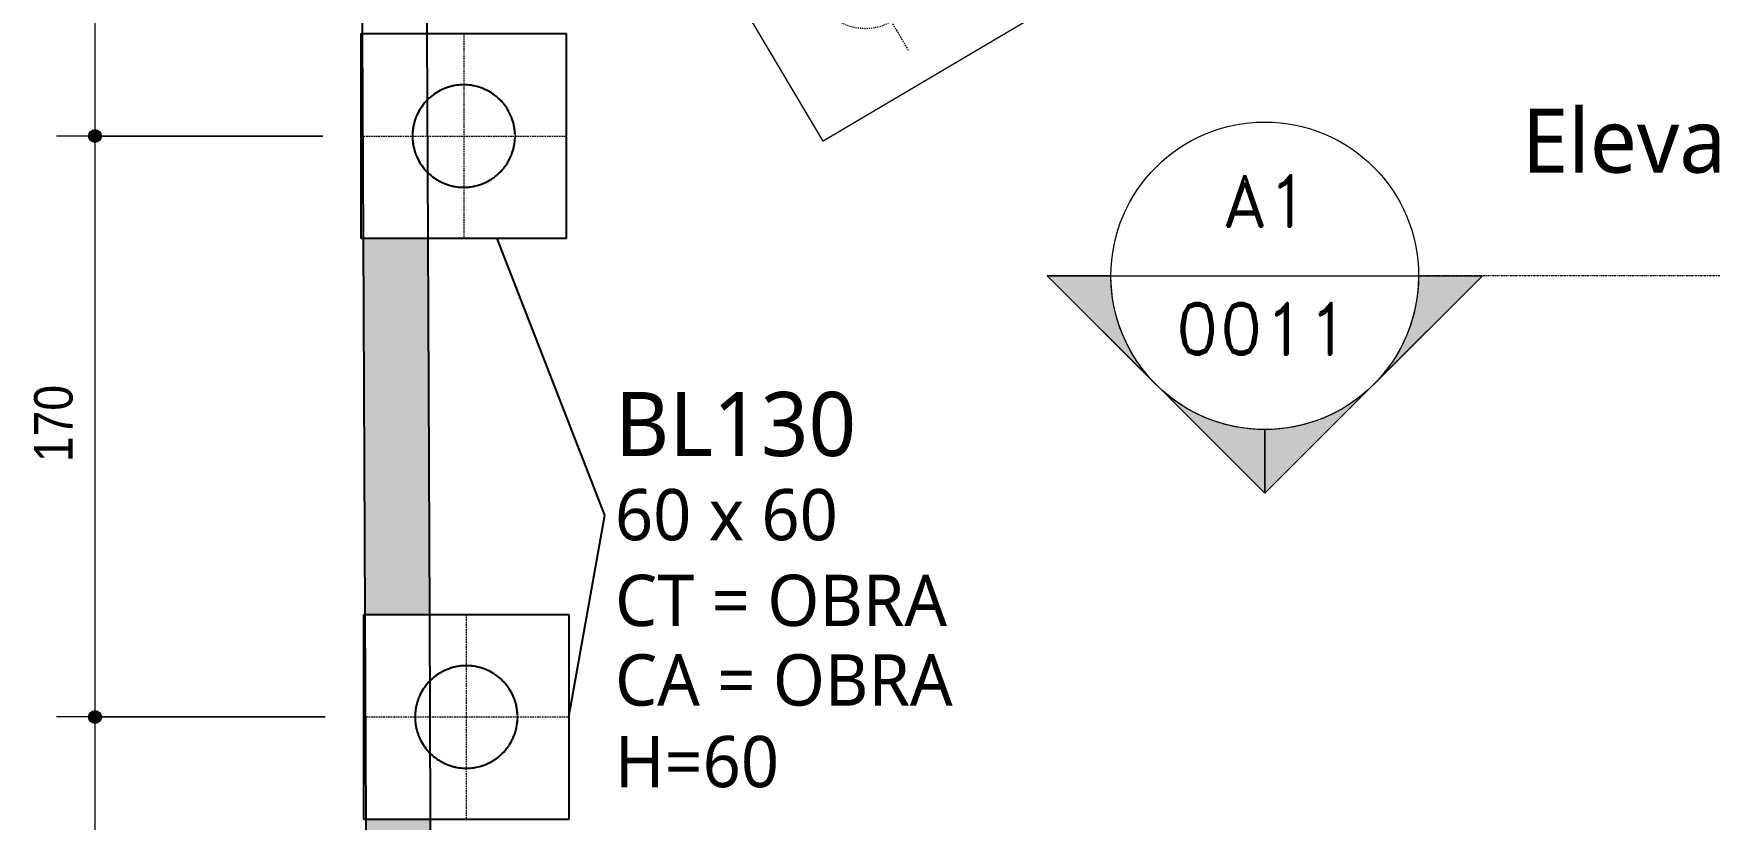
# Model space of a CAD drawing. Extents: x -2131 to 52870, y -3196 to 88043.
# Drawn here: x 41650.6 to 42140.8, y 565.7 to 795.7 of the extents above; entities that cross this region are included whole.
import ezdxf

# ---------------------------------------------------------------- set-up
doc = ezdxf.new("R2010")
doc.units = 0
for name, pattern in [('Centro de 6 mm', [1.32, 0.6, -0.24, 0.24, -0.24]), ('Hidden', [0.714375, 0.47625, -0.238125]), ('Traço', [0.635, 0.3175, -0.3175])]:
    doc.linetypes.add(name, pattern=pattern)
for name, color, linetype, lineweight in [('A-ANNO-DIMS', 7, 'Continuous', 9), ('A-ANNO-DIMS-75', 7, 'Continuous', 9), ('A-DETL-THIN', 7, 'Continuous', 25), ('G-ANNO-SYMB', 7, 'Continuous', 9), ('G-ANNO-TEXT', 7, 'Continuous', 9), ('S-BEAM', 7, 'Continuous', 25), ('S-BEAM-HDLN', 7, 'Traço', 25), ('S-FNDN', 7, 'Continuous', 25), ('S-FNDN-HDLN', 7, 'Traço', 18), ('S-FNDN-IDEN', 7, 'Continuous', 9)]:
    doc.layers.add(name, color=color, linetype=linetype, lineweight=lineweight)
doc.styles.add('Fira Sans_3', font='', dxfattribs={"width": 0.9, "height": 11.25})
doc.styles.add('Gadugi', font='gadugi.ttf', dxfattribs={"height": 15})
doc.styles.add('Gadugi_7', font='gadugi.ttf', dxfattribs={"height": 0.2})
doc.styles.add('Gadugi_8', font='gadugi.ttf', dxfattribs={"height": 18.75})
doc.styles.add('RomanD', font='romand__.ttf', dxfattribs={"height": 15})
doc.styles.get('Fira Sans_3').set_extended_font_data('Fira Sans')
doc.dimstyles.new('PED_1_5mm_ESQ_7', dxfattribs={"dimscale": 30.48, "dimtxt": 15.344768, "dimasz": 0.492126, "dimexe": 0.369094, "dimexo": 0.369094, "dimgap": 0.073819, "dimtad": 1, "dimdec": 1, "dimrnd": 0.5, "dimdsep": 46, "dimtxsty": 'Fira Sans_3', "dimblk1": 'DOTSMALL', "dimblk2": 'DOTSMALL', "dimsah": 1, "dimcen": 0.09, "dimdle": 0.369094, "dimazin": 0, "dimtfac": 1, "dimtdec": 4, "dimtix": 1, "dimtmove": 0, "dimatfit": 3, "dimfxl": 1, "dimtvp": 1, "dimtolj": 1, "dimtzin": 0, "dimarcsym": 2})

# ---------------------------------------------------------------- blocks, each defined once
blk = doc.blocks.new('PED_BLRET-1EST_R01_2019_muro_ - 60x60x60-3843966-PL C 001 - FORMA DO TÉRREO')
at = {"layer": 'S-FNDN', "linetype": 'Hidden', "lineweight": 18}
for p, q in [((0, 30), (0, -30)), ((-30, 0), (30, 0))]:
    blk.add_line(p, q, dxfattribs=at)
at = {"layer": 'S-FNDN-HDLN'}
blk.add_circle((0, 0), 15, dxfattribs=at)
blk = doc.blocks.new('PED_BLRET-2EST_R01_2019 - 180x80x60 2-3763727-PL C 001 - FORMA DO TÉRREO')
at = {"layer": 'S-FNDN', "linetype": 'Hidden', "lineweight": 18}
for p, q in [((-50, 25), (-50, -25)), ((40, 25), (40, -25)), ((-75, 0), (-25, 0)), ((15, 0), (65, 0))]:
    blk.add_line(p, q, dxfattribs=at)
at = {"layer": 'S-FNDN-HDLN'}
for centre in [(-50, 0), (40, 0)]:
    blk.add_circle(centre, 15, dxfattribs=at)
blk = doc.blocks.new('Corte - M_Cabeça do corte - Preenchida-2060824-PL C 001 - FORMA DO TÉRREO')
at = {"layer": 'G-ANNO-SYMB'}
h = blk.add_hatch(color=256, dxfattribs=at)
edge = h.paths.add_edge_path(flags=0)
edge.add_line((-0.6, 0.8485), (-0.6, 0.6))
edge.add_arc((-0.6, 0), 0.6, 90, 135)
edge.add_line((-1.0243, 0.4243), (-0.6, 0.8485))
h = blk.add_hatch(color=256, dxfattribs=at)
edge = h.paths.add_edge_path(flags=0)
edge.add_line((-0.6, 0.8485), (-0.1757, 0.4243))
edge.add_arc((-0.6, 0), 0.6, 45, 90)
edge.add_line((-0.6, 0.6), (-0.6, 0.8485))
h = blk.add_hatch(color=256, dxfattribs=at)
edge = h.paths.add_edge_path(flags=0)
edge.add_line((-1.4485, 0), (-1.0243, 0.4243))
edge.add_arc((-0.6, 0), 0.6, 135, 180)
edge.add_line((-1.2, 0), (-1.4485, 0))
h = blk.add_hatch(color=256, dxfattribs=at)
edge = h.paths.add_edge_path(flags=0)
edge.add_line((0.2485, 0), (0, 0))
edge.add_arc((-0.6, 0), 0.6, 360, 405)
edge.add_line((-0.1757, 0.4243), (0.2485, 0))
for p, q in [((-0.6, 0.8485), (-1.4485, 0)), ((-0.6, 0.8485), (-1.0243, 0.4243)), ((-0.6, 0.8485), (0.2485, 0)), ((-0.6, 0.6), (-0.6, 0.8485)), ((-0.6, 0.8485), (-0.6, 0.6)), ((-0.1757, 0.4243), (-0.6, 0.8485)), ((-1.0243, 0.4243), (-1.4485, 0)), ((0.2485, 0), (-0.1757, 0.4243)), ((-1.4485, 0), (-1.2, 0)), ((0, 0), (0.2485, 0)), ((-1.2, 0), (-1.4485, 0)), ((0, 0), (0.2485, 0))]:
    blk.add_line(p, q, dxfattribs=at)
for start, end in [(360, 180), (90, 135), (45, 90), (135, 180), (360, 45), (180, 360)]:
    blk.add_arc((-0.6, 0), 0.6, start, end, dxfattribs=at)
blk = doc.blocks.new('DIMBLOCK573-PL C 001 - FORMA DO TÉRREO')
at = {"layer": 'A-ANNO-DIMS-75', "transparency": 16777216}
h = blk.add_hatch(color=256, dxfattribs=at)
edge = h.paths.add_edge_path(flags=0)
edge.add_arc((41668.59, 595.72), 1.88, 0, 360)
h = blk.add_hatch(color=256, dxfattribs=at)
edge = h.paths.add_edge_path(flags=0)
edge.add_arc((41668.59, 425.73), 1.88, 0, 360)
for p, q in [((41735.93, 595.72), (41657.34, 595.72)), ((41668.59, 425.73), (41668.59, 595.72)), ((41668.59, 595.72), (41735.93, 595.72)), ((41736.68, 425.73), (41657.34, 425.73)), ((41668.59, 425.73), (41736.68, 425.73))]:
    blk.add_line(p, q, dxfattribs=at)
for centre in [(41668.59, 595.72), (41668.59, 425.73)]:
    blk.add_circle(centre, 1.88, dxfattribs=at)
at = {"layer": 'A-ANNO-DIMS-75', "color": 0, "transparency": 16777216, "insert": (41650.76, 500.3), "char_height": 11.25, "width": 25.0238, "attachment_point": 1, "rotation": 90, "line_spacing_factor": 1.049215, "style": 'Fira Sans_3'}
blk.add_mtext('170', dxfattribs=at)
blk = doc.blocks.new('_DotSmall')
at = {"color": 0, "linetype": 'ByBlock', "const_width": 0.5}
blk.add_lwpolyline([(-0.0625, 0, 1), (0.0625, 0, 1)], format="xyb", close=True, dxfattribs=at)
blk = doc.blocks.new('DIMBLOCK574-PL C 001 - FORMA DO TÉRREO')
at = {"layer": 'A-ANNO-DIMS-75', "transparency": 16777216}
h = blk.add_hatch(color=256, dxfattribs=at)
edge = h.paths.add_edge_path(flags=0)
edge.add_arc((41668.59, 765.7), 1.88, 0, 360)
h = blk.add_hatch(color=256, dxfattribs=at)
edge = h.paths.add_edge_path(flags=0)
edge.add_arc((41668.59, 595.72), 1.88, 0, 360)
for p, q in [((41735.19, 765.7), (41657.34, 765.7)), ((41668.59, 595.72), (41668.59, 765.7)), ((41668.59, 765.7), (41735.19, 765.7)), ((41735.93, 595.72), (41657.34, 595.72)), ((41668.59, 595.72), (41735.93, 595.72))]:
    blk.add_line(p, q, dxfattribs=at)
for centre in [(41668.59, 765.7), (41668.59, 595.72)]:
    blk.add_circle(centre, 1.88, dxfattribs=at)
at = {"layer": 'A-ANNO-DIMS-75', "color": 0, "transparency": 16777216, "insert": (41650.76, 670.28), "char_height": 11.25, "width": 25.0238, "attachment_point": 1, "rotation": 90, "line_spacing_factor": 1.049215, "style": 'Fira Sans_3'}
blk.add_mtext('170', dxfattribs=at)
blk = doc.blocks.new('DIMBLOCK575-PL C 001 - FORMA DO TÉRREO')
at = {"layer": 'A-ANNO-DIMS-75', "transparency": 16777216}
h = blk.add_hatch(color=256, dxfattribs=at)
edge = h.paths.add_edge_path(flags=0)
edge.add_arc((41668.59, 866.98), 1.88, 0, 360)
h = blk.add_hatch(color=256, dxfattribs=at)
edge = h.paths.add_edge_path(flags=0)
edge.add_arc((41668.59, 765.7), 1.88, 0, 360)
for p, q in [((41668.59, 765.7), (41668.59, 878.23)), ((41735.18, 866.98), (41657.34, 866.98)), ((41668.59, 866.98), (41735.18, 866.98)), ((41735.19, 765.7), (41657.34, 765.7)), ((41668.59, 765.7), (41735.19, 765.7))]:
    blk.add_line(p, q, dxfattribs=at)
for centre in [(41668.59, 866.98), (41668.59, 765.7)]:
    blk.add_circle(centre, 1.88, dxfattribs=at)
at = {"layer": 'A-ANNO-DIMS-75', "color": 0, "transparency": 16777216, "insert": (41650.76, 800.6), "char_height": 11.25, "width": 37.7717, "attachment_point": 1, "rotation": 90, "line_spacing_factor": 1.049215, "style": 'Fira Sans_3'}
blk.add_mtext('101.5', dxfattribs=at)
blk = doc.blocks.new('PED_TAG_BLOCO - BLOCO-3844252-PL C 001 - FORMA DO TÉRREO')
at = {"layer": 'S-FNDN-IDEN', "char_height": 0.2, "attachment_point": 1, "style": 'Gadugi_7'}
for s, insert, width in [('CT = OBRA', (-0.9768, -0.9984), 1.715611), ('CA = OBRA', (-0.9768, -1.3088), 1.755696)]:
    blk.add_mtext(s, dxfattribs=dict(at, insert=insert, width=width))

msp = doc.modelspace()

# ---------------------------------------------------------------- hatches: boundary and pattern name
at = {"layer": 'S-BEAM', "true_color": 0x800080}
for points in [[(41766.492, 625.717), (41766.009, 735.704), (41747.009, 735.704), (41747.491, 625.717), (41747.756, 625.717)], [(41748.237, 455.73), (41767.237, 455.73), (41766.755, 565.717), (41747.755, 565.717), (41747.93, 525.72)]]:
    msp.add_hatch(color=216, dxfattribs=at).paths.add_polyline_path(points, flags=0)

# ---------------------------------------------------------------- linework, layer by layer
at = {"layer": 'A-DETL-THIN'}
for p, q in [((41817.675, 654.793), (41786.224, 735.704)), ((41807.184, 595.717), (41817.675, 654.793))]:
    msp.add_line(p, q, dxfattribs=at)
at = {"layer": 'G-ANNO-SYMB'}
msp.add_line((41965.753, 724.8), (42055.753, 724.8), dxfattribs=at)
at = {"layer": 'G-ANNO-SYMB', "linetype": 'Centro de 6 mm'}
msp.add_line((46168.509, 724.8), (42055.753, 724.8), dxfattribs=at)
at = {"layer": 'S-BEAM'}
for p, q in [((41746.434, 866.979), (41746.746, 795.704)), ((41765.746, 795.704), (41765.488, 854.59)), ((41747.009, 735.704), (41747.491, 625.717)), ((41766.492, 625.717), (41766.009, 735.704)), ((41747.755, 565.717), (41748.237, 455.73)), ((41767.237, 455.73), (41766.755, 565.717))]:
    msp.add_line(p, q, dxfattribs=at)
at = {"layer": 'S-BEAM-HDLN', "linetype": 'Continuous'}
for p, q in [((41746.746, 795.704), (41747.009, 735.704)), ((41766.009, 735.704), (41765.746, 795.704)), ((41747.491, 625.717), (41747.755, 565.717)), ((41766.755, 565.717), (41766.492, 625.717))]:
    msp.add_line(p, q, dxfattribs=at)
at = {"layer": 'S-FNDN', "lineweight": 18}
for p, q in [((41881.55, 764.172), (41800.134, 901.908)), ((41941.81, 799.791), (41881.55, 764.172))]:
    msp.add_line(p, q, dxfattribs=at)
at = {"layer": 'S-FNDN'}
for p, q in [((41746.439, 735.704), (41746.439, 795.704)), ((41746.439, 795.704), (41806.439, 795.704)), ((41806.439, 795.704), (41806.439, 735.704)), ((41806.439, 735.704), (41746.439, 735.704)), ((41747.184, 565.717), (41747.184, 625.717)), ((41747.184, 625.717), (41807.184, 625.717)), ((41807.184, 625.717), (41807.184, 565.717)), ((41807.184, 565.717), (41747.184, 565.717))]:
    msp.add_line(p, q, dxfattribs=at)
for centre, start, end in [((41776.439, 765.704), 108.45079, 117.29175), ((41776.439, 765.704), 103.91373, 110.14131), ((41776.439, 765.704), 100.70652, 108.02005), ((41776.439, 765.704), 101.43322, 103.75583), ((41776.439, 765.704), 91.6216, 100.52478), ((41776.439, 765.704), 87.73757, 94.33517), ((41776.439, 765.704), 83.92964, 91.11273), ((41776.439, 765.704), 85.66483, 87.55149), ((41776.439, 765.704), 74.75794, 83.75875), ((41776.439, 765.704), 71.52196, 78.56678), ((41776.439, 765.704), 67.15466, 74.13618), ((41776.439, 765.704), 69.85869, 71.29506), ((41776.439, 765.704), 57.83003, 66.99336), ((41776.439, 765.704), 142.05481, 150.83012), ((41776.439, 765.704), 141.75849, 142.0538), ((41776.439, 765.704), 134.26833, 141.72512), ((41776.439, 765.704), 136.24417, 141.08064), ((41776.439, 765.704), 132.91237, 136.08627), ((41776.439, 765.704), 125.2594, 134.06004), ((41776.439, 765.704), 121.0163, 126.01863), ((41776.439, 765.704), 117.48585, 124.88593), ((41776.439, 765.704), 117.1796, 118.9837), ((41776.439, 765.704), 55.22874, 62.8204), ((41776.439, 765.704), 50.38113, 57.03082), ((41776.439, 765.704), 53.98137, 54.93756), ((41776.439, 765.704), 40.76055, 50.22838), ((41776.439, 765.704), 38.75996, 47.08763), ((41776.439, 765.704), 33.60869, 39.64187), ((41776.439, 765.704), 37.9462, 38.35287), ((41776.439, 765.704), 164.35508, 168.47804), ((41776.439, 765.704), 158.84132, 167.60263), ((41776.439, 765.704), 151.0549, 158.54617), ((41776.439, 765.704), 152.44851, 158.35287), ((41776.439, 765.704), 148.63648, 152.26243), ((41776.439, 765.704), 23.2661, 33.46361), ((41776.439, 765.704), 21.75849, 31.36352), ((41776.439, 765.704), 16.83706, 21.40185), ((41776.439, 765.704), 2.7962, 16.69887), ((41776.439, 765.704), 1.59698, 15.64492), ((41776.439, 765.704), 175.62159, 180), ((41776.439, 765.704), 180, 184.37841), ((41776.439, 765.704), 175.22874, 178.40302), ((41776.439, 765.704), 181.59698, 184.77126), ((41776.439, 765.704), 167.84677, 175.35438), ((41776.439, 765.704), 168.70494, 174.93756), ((41776.439, 765.704), 343.30113, 357.2038), ((41776.439, 765.704), 344.35508, 358.40302), ((41776.439, 765.704), 184.64562, 192.15323), ((41776.439, 765.704), 185.06244, 191.29506), ((41776.439, 765.704), 191.52196, 195.64492), ((41776.439, 765.704), 192.39737, 201.15868), ((41776.439, 765.704), 201.45383, 208.9451), ((41776.439, 765.704), 201.64713, 207.55149), ((41776.439, 765.704), 328.63648, 338.24151), ((41776.439, 765.704), 338.59815, 343.16294), ((41776.439, 765.704), 207.73757, 211.36352), ((41776.439, 765.704), 209.16988, 217.94519), ((41776.439, 765.704), 217.9462, 218.24151), ((41776.439, 765.704), 218.27488, 225.73167), ((41776.439, 765.704), 218.91936, 223.75583), ((41776.439, 765.704), 223.91373, 227.08763), ((41776.439, 765.704), 309.77162, 319.23945), ((41776.439, 765.704), 312.91237, 321.24004), ((41776.439, 765.704), 320.35813, 326.39131), ((41776.439, 765.704), 321.64713, 322.0538), ((41776.439, 765.704), 326.53639, 336.7339), ((41776.439, 765.704), 225.93996, 234.7406), ((41776.439, 765.704), 233.98137, 238.9837), ((41776.439, 765.704), 235.11407, 242.51415), ((41776.439, 765.704), 241.0163, 242.8204), ((41776.439, 765.704), 242.70825, 251.54921), ((41776.439, 765.704), 249.85869, 256.08627), ((41776.439, 765.704), 251.97995, 259.29348), ((41776.439, 765.704), 256.24417, 258.56678), ((41776.439, 765.704), 259.47522, 268.3784), ((41776.439, 765.704), 265.66483, 272.26243), ((41776.439, 765.704), 268.88727, 276.07036), ((41776.439, 765.704), 272.44851, 274.33517), ((41776.439, 765.704), 276.24125, 285.24206), ((41776.439, 765.704), 281.43322, 288.47804), ((41776.439, 765.704), 285.86382, 292.84534), ((41776.439, 765.704), 288.70494, 290.14131), ((41776.439, 765.704), 293.00664, 302.16997), ((41776.439, 765.704), 297.1796, 304.77126), ((41776.439, 765.704), 302.96918, 309.61887), ((41776.439, 765.704), 305.06244, 306.01863), ((41777.184, 595.717), 125.2594, 134.06004), ((41777.184, 595.717), 121.0163, 126.01863), ((41777.184, 595.717), 117.48585, 124.88593), ((41777.184, 595.717), 117.1796, 118.9837), ((41777.184, 595.717), 108.45079, 117.29175), ((41777.184, 595.717), 103.91373, 110.14131), ((41777.184, 595.717), 100.70652, 108.02005), ((41777.184, 595.717), 101.43322, 103.75583), ((41777.184, 595.717), 91.6216, 100.52478), ((41777.184, 595.717), 87.73757, 94.33517), ((41777.184, 595.717), 83.92964, 91.11273), ((41777.184, 595.717), 85.66483, 87.55149), ((41777.184, 595.717), 74.75794, 83.75875), ((41777.184, 595.717), 71.52196, 78.56678), ((41777.184, 595.717), 67.15466, 74.13618), ((41777.184, 595.717), 69.85869, 71.29506), ((41777.184, 595.717), 57.83003, 66.99336), ((41777.184, 595.717), 55.22874, 62.8204), ((41777.184, 595.717), 50.38113, 57.03082), ((41777.184, 595.717), 53.98137, 54.93756), ((41777.184, 595.717), 148.63648, 152.26243), ((41777.184, 595.717), 142.05481, 150.83012), ((41777.184, 595.717), 141.75849, 142.0538), ((41777.184, 595.717), 134.26833, 141.72512), ((41777.184, 595.717), 136.24417, 141.08064), ((41777.184, 595.717), 132.91237, 136.08627), ((41777.184, 595.717), 40.76055, 50.22838), ((41777.184, 595.717), 38.75996, 47.08763), ((41777.184, 595.717), 33.60869, 39.64187), ((41777.184, 595.717), 37.9462, 38.35287), ((41777.184, 595.717), 23.2661, 33.46361), ((41777.184, 595.717), 21.75849, 31.36352), ((41777.184, 595.717), 167.84677, 175.35438), ((41777.184, 595.717), 168.70494, 174.93756), ((41777.184, 595.717), 164.35508, 168.47804), ((41777.184, 595.717), 158.84132, 167.60263), ((41777.184, 595.717), 151.0549, 158.54617), ((41777.184, 595.717), 152.44851, 158.35287), ((41777.184, 595.717), 16.83706, 21.40185), ((41777.184, 595.717), 2.7962, 16.69887), ((41777.184, 595.717), 1.59698, 15.64492), ((41777.184, 595.717), 175.62159, 180), ((41777.184, 595.717), 180, 184.37841), ((41777.184, 595.717), 175.22874, 178.40302), ((41777.184, 595.717), 181.59698, 184.77126), ((41777.184, 595.717), 184.64562, 192.15323), ((41777.184, 595.717), 185.06244, 191.29506), ((41777.184, 595.717), 343.30113, 357.2038), ((41777.184, 595.717), 344.35508, 358.40302), ((41777.184, 595.717), 191.52196, 195.64492), ((41777.184, 595.717), 192.39737, 201.15868), ((41777.184, 595.717), 201.45383, 208.9451), ((41777.184, 595.717), 201.64713, 207.55149), ((41777.184, 595.717), 207.73757, 211.36352), ((41777.184, 595.717), 209.16988, 217.94519), ((41777.184, 595.717), 326.53639, 336.7339), ((41777.184, 595.717), 328.63648, 338.24151), ((41777.184, 595.717), 338.59815, 343.16294), ((41777.184, 595.717), 217.9462, 218.24151), ((41777.184, 595.717), 218.27488, 225.73167), ((41777.184, 595.717), 218.91936, 223.75583), ((41777.184, 595.717), 223.91373, 227.08763), ((41777.184, 595.717), 225.93996, 234.7406), ((41777.184, 595.717), 233.98137, 238.9837), ((41777.184, 595.717), 235.11407, 242.51415), ((41777.184, 595.717), 297.1796, 304.77126), ((41777.184, 595.717), 302.96918, 309.61887), ((41777.184, 595.717), 305.06244, 306.01863), ((41777.184, 595.717), 309.77162, 319.23945), ((41777.184, 595.717), 312.91237, 321.24004), ((41777.184, 595.717), 320.35813, 326.39131), ((41777.184, 595.717), 321.64713, 322.0538), ((41777.184, 595.717), 241.0163, 242.8204), ((41777.184, 595.717), 242.70825, 251.54921), ((41777.184, 595.717), 249.85869, 256.08627), ((41777.184, 595.717), 251.97995, 259.29348), ((41777.184, 595.717), 256.24417, 258.56678), ((41777.184, 595.717), 259.47522, 268.3784), ((41777.184, 595.717), 265.66483, 272.26243), ((41777.184, 595.717), 268.88727, 276.07036), ((41777.184, 595.717), 272.44851, 274.33517), ((41777.184, 595.717), 276.24125, 285.24206), ((41777.184, 595.717), 281.43322, 288.47804), ((41777.184, 595.717), 285.86382, 292.84534), ((41777.184, 595.717), 288.70494, 290.14131), ((41777.184, 595.717), 293.00664, 302.16997)]:
    msp.add_arc(centre, 15, start, end, dxfattribs=at)
at = {"layer": 'S-FNDN-HDLN'}
for centre, start, end in [((41776.439, 765.704), 110.49686, 116.96554), ((41776.439, 765.704), 98.91936, 101.18656), ((41776.439, 765.704), 94.62636, 98.24151), ((41776.439, 765.704), 81.64713, 85.37364), ((41776.439, 765.704), 78.81344, 81.24004), ((41776.439, 765.704), 65.06244, 69.50314), ((41776.439, 765.704), 142.69296, 148.46694), ((41776.439, 765.704), 126.47543, 132.7232), ((41776.439, 765.704), 63.03446, 64.77126), ((41776.439, 765.704), 48.70494, 53.52457), ((41776.439, 765.704), 47.2768, 48.47804), ((41776.439, 765.704), 32.44851, 37.30704), ((41776.439, 765.704), 159.62892, 164.2014), ((41776.439, 765.704), 31.53306, 32.26243), ((41776.439, 765.704), 16.24417, 20.37108), ((41776.439, 765.704), 15.7986, 16.08627), ((41776.439, 765.704), 195.7986, 200.37108), ((41776.439, 765.704), 339.62892, 343.75583), ((41776.439, 765.704), 343.91373, 344.2014), ((41776.439, 765.704), 211.53306, 217.30704), ((41776.439, 765.704), 322.69296, 327.55149), ((41776.439, 765.704), 327.73757, 328.46694), ((41776.439, 765.704), 227.2768, 233.52457), ((41776.439, 765.704), 243.03446, 249.50314), ((41776.439, 765.704), 258.81344, 261.08064), ((41776.439, 765.704), 261.75849, 265.37364), ((41776.439, 765.704), 274.62636, 278.35287), ((41776.439, 765.704), 278.75996, 281.18656), ((41776.439, 765.704), 290.49686, 294.93756), ((41776.439, 765.704), 295.22874, 296.96554), ((41776.439, 765.704), 306.47543, 311.29506), ((41776.439, 765.704), 311.52196, 312.7232), ((41777.184, 595.717), 110.49686, 116.96554), ((41777.184, 595.717), 98.91936, 101.18656), ((41777.184, 595.717), 94.62636, 98.24151), ((41777.184, 595.717), 81.64713, 85.37364), ((41777.184, 595.717), 78.81344, 81.24004), ((41777.184, 595.717), 65.06244, 69.50314), ((41777.184, 595.717), 63.03446, 64.77126), ((41777.184, 595.717), 142.69296, 148.46694), ((41777.184, 595.717), 126.47543, 132.7232), ((41777.184, 595.717), 48.70494, 53.52457), ((41777.184, 595.717), 47.2768, 48.47804), ((41777.184, 595.717), 32.44851, 37.30704), ((41777.184, 595.717), 31.53306, 32.26243), ((41777.184, 595.717), 159.62892, 164.2014), ((41777.184, 595.717), 16.24417, 20.37108), ((41777.184, 595.717), 15.7986, 16.08627), ((41777.184, 595.717), 195.7986, 200.37108), ((41777.184, 595.717), 339.62892, 343.75583), ((41777.184, 595.717), 343.91373, 344.2014), ((41777.184, 595.717), 211.53306, 217.30704), ((41777.184, 595.717), 227.2768, 233.52457), ((41777.184, 595.717), 306.47543, 311.29506), ((41777.184, 595.717), 311.52196, 312.7232), ((41777.184, 595.717), 322.69296, 327.55149), ((41777.184, 595.717), 327.73757, 328.46694), ((41777.184, 595.717), 243.03446, 249.50314), ((41777.184, 595.717), 258.81344, 261.08064), ((41777.184, 595.717), 261.75849, 265.37364), ((41777.184, 595.717), 274.62636, 278.35287), ((41777.184, 595.717), 278.75996, 281.18656), ((41777.184, 595.717), 290.49686, 294.93756), ((41777.184, 595.717), 295.22874, 296.96554)]:
    msp.add_arc(centre, 15, start, end, dxfattribs=at)

# ---------------------------------------------------------------- block references
at = {"layer": 'G-ANNO-SYMB', "extrusion": (0, 0, -1), "xscale": 74.99999999999996, "yscale": 74.99999999999996, "zscale": 74.99999999999996, "rotation": 180}
msp.add_blockref('Corte - M_Cabeça do corte - Preenchida-2060824-PL C 001 - FORMA DO TÉRREO', (-42055.753, 724.8), dxfattribs=at)
at = {"layer": 'S-FNDN', "linetype": 'Hidden', "lineweight": 18, "rotation": 300.5871733953253}
msp.add_blockref('PED_BLRET-2EST_R01_2019 - 180x80x60 2-3763727-PL C 001 - FORMA DO TÉRREO', (41873.516, 846.545), dxfattribs=at)
at = {"layer": 'S-FNDN', "linetype": 'Hidden', "lineweight": 18}
for p in [(41776.439, 765.704), (41777.184, 595.717)]:
    msp.add_blockref('PED_BLRET-1EST_R01_2019_muro_ - 60x60x60-3843966-PL C 001 - FORMA DO TÉRREO', p, dxfattribs=at)
at = {"layer": 'S-FNDN-IDEN', "xscale": 74.99999999999996, "yscale": 74.99999999999996, "zscale": 74.99999999999996}
msp.add_blockref('PED_TAG_BLOCO - BLOCO-3844252-PL C 001 - FORMA DO TÉRREO', (41893.935, 712.209), dxfattribs=at)

# ---------------------------------------------------------------- texts
at = {"layer": 'G-ANNO-SYMB', "char_height": 15, "attachment_point": 1, "style": 'RomanD'}
for s, insert, width in [('A1', (41998.471, 754.234), 33.67087), ('0011', (41984.559, 716.817), 67.34175)]:
    msp.add_mtext(s, dxfattribs=dict(at, insert=insert, width=width))
at = {"layer": 'G-ANNO-TEXT', "insert": (42085.957, 773.715), "char_height": 18.75, "width": 208.63917, "attachment_point": 1, "style": 'Gadugi_8'}
msp.add_mtext('Elevados 30cm', dxfattribs=at)
at = {"layer": 'S-FNDN-IDEN', "color": 5, "true_color": 0x0000ff, "insert": (41820.675, 690.823), "char_height": 18.75, "width": 85.37972, "attachment_point": 1, "style": 'Gadugi_8'}
msp.add_mtext('BL130', dxfattribs=at)
at = {"layer": 'S-FNDN-IDEN', "char_height": 15, "attachment_point": 1, "style": 'Gadugi'}
for s, insert, width in [('60 x 60', (41820.675, 662.41), 81.77212), ('H=60', (41820.675, 590.156), 63.73416)]:
    msp.add_mtext(s, dxfattribs=dict(at, insert=insert, width=width))

# ---------------------------------------------------------------- dimensions: what is measured, and where the dimension line sits
at = {"layer": 'A-ANNO-DIMS'}
for base, p1, p2, override, picture, middle in [((41668.59, 866.979), (41746.439, 765.704), (41746.434, 866.979), {"dimpost": '<>', "dimfxl": 101.274566}, 'DIMBLOCK575-PL C 001 - FORMA DO TÉRREO', (41660.617, 816.341)), ((41668.59, 765.704), (41747.184, 595.717), (41746.439, 765.704), {"dimpost": '<>', "dimfxl": 169.98846}, 'DIMBLOCK574-PL C 001 - FORMA DO TÉRREO', (41660.617, 680.711)), ((41668.59, 595.717), (41747.93, 425.73), (41747.184, 595.717), {"dimpost": '<>', "dimfxl": 169.988609}, 'DIMBLOCK573-PL C 001 - FORMA DO TÉRREO', (41660.617, 510.724))]:
    dim = msp.add_linear_dim(base=base, p1=p1, p2=p2, angle=90, dimstyle='PED_1_5mm_ESQ_7', override=override, dxfattribs=at)
    dim.commit()
    dim.dimension.update_dxf_attribs({"geometry": picture, "text_midpoint": middle})

doc.saveas('drawing.dxf')
